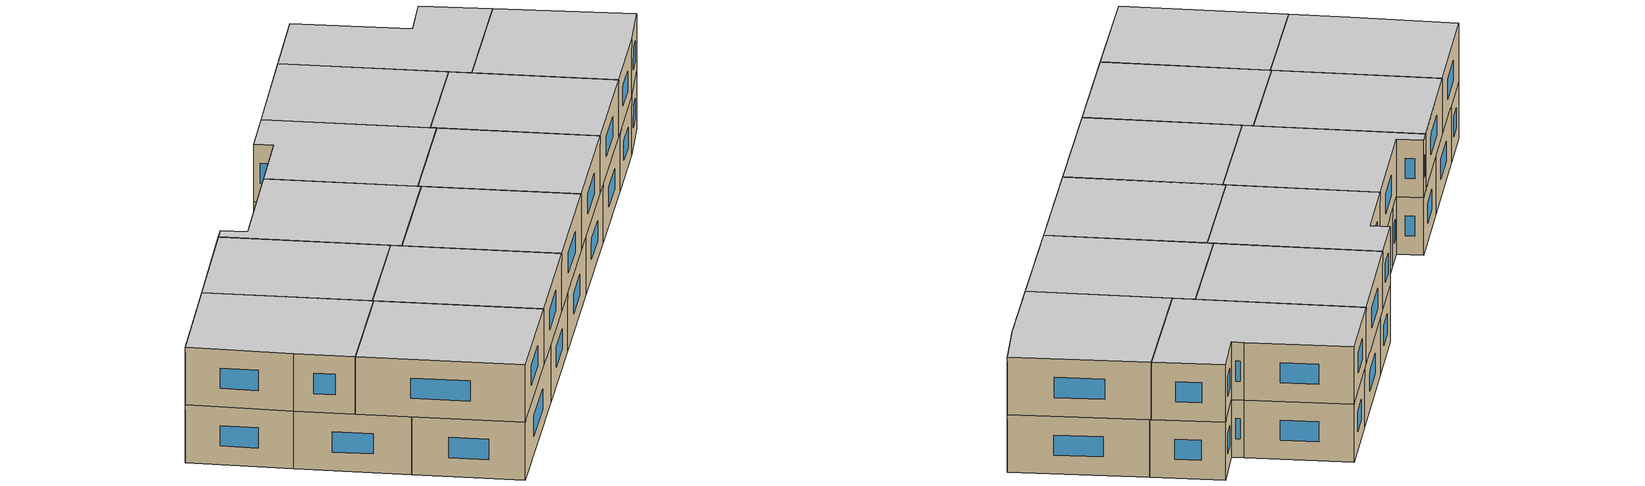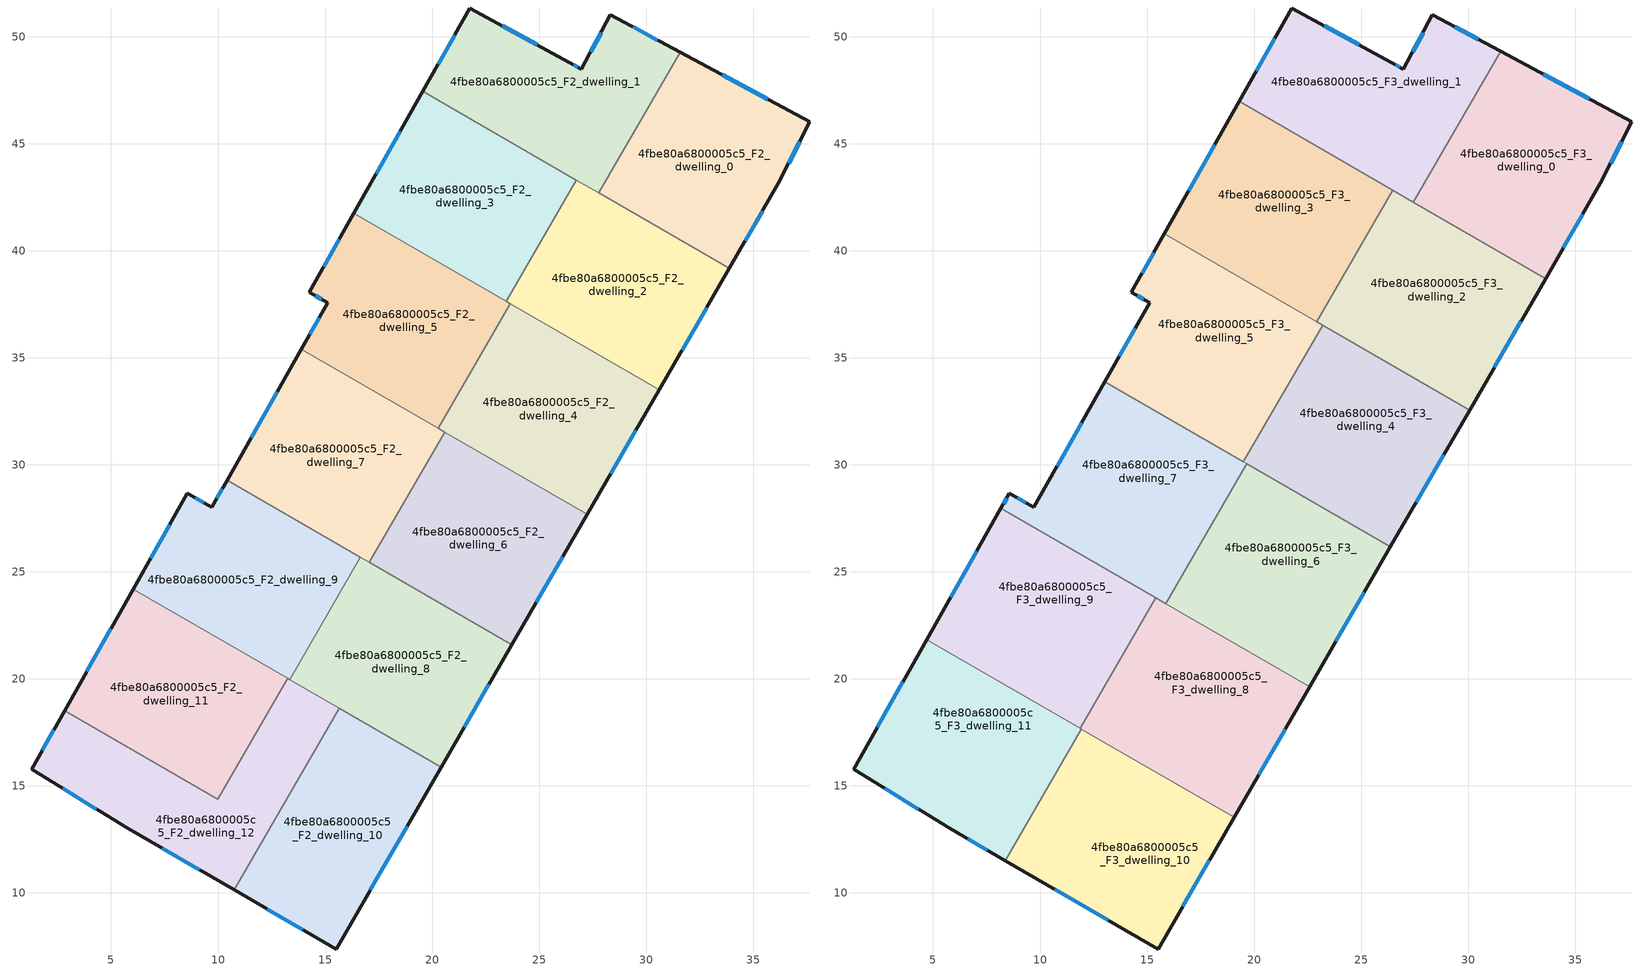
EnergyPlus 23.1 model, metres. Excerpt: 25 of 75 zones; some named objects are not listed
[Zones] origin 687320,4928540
4fbe80a6800005c5_F2_dwelling_0
 floor to 4fbe80a6800005c5_F1_dwelling_0 (EU_floor_Construction): 37.66,46.02 36.19,43.14 33.9,39.17 27.79,42.7 31.59,49.28 z6
 wall outside (EU_wall_Construction): 33.9,39.17 36.19,43.14 37.66,46.02 31.59,49.28 z6:9
 wall to 4fbe80a6800005c5_F2_dwelling_1 (EU_wall_Construction): 31.59,49.28 27.79,42.7 z6:9
 wall to 4fbe80a6800005c5_F2_dwelling_2 (EU_wall_Construction): 27.79,42.7 33.9,39.17 z6:9
 window (EU_Window_Construction): 35.68,47.08 33.56,48.22 / 36.67,44.08 37.18,45.09 / 34.64,40.46 35.44,41.85 z6.98:8.02
4fbe80a6800005c5_F2_dwelling_1
 floor to 4fbe80a6800005c5_F1_dwelling_1 (EU_floor_Construction): 31.59,49.28 27.79,42.7 19.57,47.45 21.77,51.34 26.44,48.78 26.98,48.47 28.34,51.02 z6
 wall outside (EU_wall_Construction): 31.59,49.28 28.34,51.02 26.98,48.47 26.44,48.78 21.77,51.34 19.57,47.45 z6:9
 wall to 4fbe80a6800005c5_F2_dwelling_3 (EU_wall_Construction): 19.57,47.45 26.75,43.3 z6:9
 wall to 4fbe80a6800005c5_F2_dwelling_2 (EU_wall_Construction): 26.75,43.3 27.79,42.7 z6:9
 window (EU_Window_Construction): 24.92,49.62 23.29,50.51 / 26.8,48.57 26.61,48.68 / 27.9,50.19 27.42,49.3 / 30.53,49.85 29.4,50.46 / 21.05,50.08 20.29,48.72 z6.98:8.02
4fbe80a6800005c5_F2_dwelling_10
 floor to 4fbe80a6800005c5_F1_dwelling_10 (EU_floor_Construction): 20.43,15.87 15.52,7.37 10.75,10.13 15.66,18.63 z6
 wall outside (EU_wall_Construction): 10.75,10.13 15.52,7.37 20.43,15.87 z6:9
 wall to 4fbe80a6800005c5_F2_dwelling_12 (EU_wall_Construction): 15.66,18.63 10.75,10.13 z6:9
 wall to 4fbe80a6800005c5_F2_dwelling_8 (EU_wall_Construction): 20.43,15.87 15.66,18.63 z6:9
 window (EU_Window_Construction): 12.3,9.24 13.97,8.27 / 17.12,10.14 18.83,13.11 z6.98:8.02
4fbe80a6800005c5_F2_dwelling_11
 floor to 4fbe80a6800005c5_F1_dwelling_11 (EU_floor_Construction): 13.25,20.02 9.99,14.38 2.83,18.51 6.04,24.19 z6
 wall outside (EU_wall_Construction): 6.04,24.19 2.83,18.51 z6:9
 wall to 4fbe80a6800005c5_F2_dwelling_12 (EU_wall_Construction): 2.83,18.51 9.99,14.38 13.25,20.02 z6:9
 wall to 4fbe80a6800005c5_F2_dwelling_9 (EU_wall_Construction): 13.25,20.02 6.04,24.19 z6:9
 window (EU_Window_Construction): 5,22.34 3.88,20.36 z6.98:8.02
4fbe80a6800005c5_F2_dwelling_12
 floor to 4fbe80a6800005c5_F1_dwelling_12 (EU_floor_Construction): 15.66,18.63 10.75,10.13 5.78,13 1.29,15.78 2.83,18.51 9.99,14.38 13.25,20.02 z6
 wall outside (EU_wall_Construction): 2.83,18.51 1.29,15.78 5.78,13 10.75,10.13 z6:9
 wall to 4fbe80a6800005c5_F2_dwelling_8 (EU_wall_Construction): 15.66,18.63 13.35,19.96 z6:9
 wall to 4fbe80a6800005c5_F2_dwelling_9 (EU_wall_Construction): 13.35,19.97 13.25,20.02 z6:9
 window (EU_Window_Construction): 7.39,12.07 9.13,11.07 / 2.75,14.87 4.32,13.91 / 2.33,17.62 1.79,16.66 z6.98:8.02
4fbe80a6800005c5_F2_dwelling_2
 floor to 4fbe80a6800005c5_F1_dwelling_2 (EU_floor_Construction): 33.9,39.17 30.62,33.5 23.47,37.63 26.75,43.3 z6
 wall outside (EU_wall_Construction): 30.62,33.5 33.9,39.17 z6:9
 wall to 4fbe80a6800005c5_F2_dwelling_3 (EU_wall_Construction): 26.75,43.3 23.47,37.63 z6:9
 wall to 4fbe80a6800005c5_F2_dwelling_4 (EU_wall_Construction): 23.66,37.52 30.62,33.5 z6:9
 wall to 4fbe80a6800005c5_F2_dwelling_5 (EU_wall_Construction): 23.47,37.63 23.66,37.52 z6:9
 window (EU_Window_Construction): 31.68,35.35 32.83,37.33 z6.98:8.02
4fbe80a6800005c5_F2_dwelling_3
 floor to 4fbe80a6800005c5_F1_dwelling_3 (EU_floor_Construction): 26.75,43.3 23.47,37.63 16.35,41.75 19.57,47.45 z6
 wall outside (EU_wall_Construction): 19.57,47.45 16.35,41.75 z6:9
 wall to 4fbe80a6800005c5_F2_dwelling_5 (EU_wall_Construction): 16.35,41.75 23.47,37.63 z6:9
 window (EU_Window_Construction): 18.52,45.6 17.4,43.6 z6.98:8.02
4fbe80a6800005c5_F2_dwelling_4
 floor to 4fbe80a6800005c5_F1_dwelling_4 (EU_floor_Construction): 30.62,33.5 27.25,27.68 20.29,31.7 23.66,37.53 z6
 wall outside (EU_wall_Construction): 27.25,27.68 30.62,33.5 z6:9
 wall to 4fbe80a6800005c5_F2_dwelling_5 (EU_wall_Construction): 23.66,37.53 20.29,31.7 z6:9
 wall to 4fbe80a6800005c5_F2_dwelling_6 (EU_wall_Construction): 20.59,31.53 27.25,27.68 z6:9
 wall to 4fbe80a6800005c5_F2_dwelling_7 (EU_wall_Construction): 20.29,31.7 20.59,31.53 z6:9
 window (EU_Window_Construction): 28.35,29.57 29.52,31.61 z6.98:8.02
4fbe80a6800005c5_F2_dwelling_5
 floor to 4fbe80a6800005c5_F1_dwelling_5 (EU_floor_Construction): 23.66,37.53 20.29,31.7 13.89,35.4 15.12,37.57 14.27,38.05 16.35,41.75 z6
 wall outside (EU_wall_Construction): 16.35,41.75 14.27,38.05 15.12,37.57 13.89,35.4 z6:9
 wall to 4fbe80a6800005c5_F2_dwelling_7 (EU_wall_Construction): 13.89,35.4 20.29,31.7 z6:9
 window (EU_Window_Construction): 14.72,36.87 14.29,36.11 / 14.55,37.9 14.84,37.73 / 15.67,40.54 14.95,39.25 z6.98:8.02
 ceiling adiabatic (EU_roof_Construction): 23.11,36.58 23.66,37.53 16.35,41.75 15.81,40.79 z9
4fbe80a6800005c5_F2_dwelling_6
 floor to 4fbe80a6800005c5_F1_dwelling_6 (EU_floor_Construction): 27.25,27.68 23.74,21.6 17.07,25.45 20.59,31.53 z6
 wall outside (EU_wall_Construction): 23.74,21.6 27.25,27.68 z6:9
 wall to 4fbe80a6800005c5_F2_dwelling_7 (EU_wall_Construction): 20.59,31.53 17.07,25.45 z6:9
 wall to 4fbe80a6800005c5_F2_dwelling_8 (EU_wall_Construction): 17.07,25.45 23.74,21.6 z6:9
 window (EU_Window_Construction): 24.88,23.57 26.11,25.7 z6.98:8.02
4fbe80a6800005c5_F2_dwelling_7
 floor to 4fbe80a6800005c5_F1_dwelling_7 (EU_floor_Construction): 20.59,31.53 17.07,25.45 10.44,29.28 13.89,35.4 z6
 wall outside (EU_wall_Construction): 13.89,35.4 10.44,29.28 z6:9
 wall to 4fbe80a6800005c5_F2_dwelling_9 (EU_wall_Construction): 10.44,29.28 16.66,25.69 z6:9
 wall to 4fbe80a6800005c5_F2_dwelling_8 (EU_wall_Construction): 16.66,25.69 17.07,25.45 z6:9
 window (EU_Window_Construction): 12.77,33.41 11.56,31.27 z6.98:8.02
 ceiling adiabatic (EU_roof_Construction): 19.71,30.01 20.59,31.53 13.89,35.4 13.03,33.87 z9
4fbe80a6800005c5_F2_dwelling_8
 floor to 4fbe80a6800005c5_F1_dwelling_8 (EU_floor_Construction): 23.74,21.6 20.43,15.87 13.35,19.96 16.66,25.69 z6
 wall outside (EU_wall_Construction): 20.43,15.87 23.74,21.6 z6:9
 wall to 4fbe80a6800005c5_F2_dwelling_9 (EU_wall_Construction): 16.66,25.69 13.35,19.96 z6:9
 window (EU_Window_Construction): 21.5,17.73 22.66,19.74 z6.98:8.02
4fbe80a6800005c5_F2_dwelling_9
 floor to 4fbe80a6800005c5_F1_dwelling_9 (EU_floor_Construction): 16.66,25.69 13.35,19.96 6.04,24.19 8.57,28.66 9.72,28.01 10.44,29.28 z6
 wall outside (EU_wall_Construction): 10.44,29.28 9.72,28.01 8.57,28.66 6.04,24.19 z6:9
 window (EU_Window_Construction): 7.75,27.21 6.86,25.64 / 9.35,28.23 8.94,28.45 / 10.2,28.87 9.95,28.43 z6.98:8.02
4fbe80a6800005c5_F3_dwelling_0
 floor to 4fbe80a6800005c5_F2_dwelling_0 (EU_floor_Construction): 37.66,46.02 36.19,43.14 33.89,39.17 27.79,42.7 31.59,49.28 z9
 floor to 4fbe80a6800005c5_F2_dwelling_1 (EU_floor_Construction): 31.59,49.28 27.79,42.7 27.72,42.74 31.52,49.32 z9
 floor to 4fbe80a6800005c5_F2_dwelling_2 (EU_floor_Construction): 33.89,39.17 33.62,38.7 27.45,42.27 27.72,42.74 z9
 wall outside (EU_wall_Construction): 33.62,38.7 36.19,43.14 37.66,46.02 31.52,49.32 z9:12
 wall to 4fbe80a6800005c5_F3_dwelling_1 (EU_wall_Construction): 31.52,49.32 27.45,42.27 z9:12
 wall to 4fbe80a6800005c5_F3_dwelling_2 (EU_wall_Construction): 27.45,42.27 33.62,38.7 z9:12
 window (EU_Window_Construction): 35.66,47.09 33.51,48.25 / 36.67,44.08 37.18,45.09 / 34.46,40.15 35.35,41.7 z9.98:11.02
 ceiling to 4fbe80a6800005c5_F4_dwelling_0 (EU_floor_Construction): 33.62,38.7 36.19,43.14 37.66,46.02 31.52,49.32 27.45,42.27 z12
4fbe80a6800005c5_F3_dwelling_1
 floor to 4fbe80a6800005c5_F2_dwelling_1 (EU_floor_Construction): 31.52,49.32 27.72,42.74 19.57,47.45 21.77,51.34 26.44,48.78 26.98,48.47 28.34,51.02 z9
 floor to 4fbe80a6800005c5_F2_dwelling_3 (EU_floor_Construction): 26.75,43.3 26.48,42.83 19.3,46.98 19.57,47.45 z9
 floor to 4fbe80a6800005c5_F2_dwelling_2 (EU_floor_Construction): 27.72,42.74 27.45,42.27 26.48,42.83 26.75,43.3 z9
 wall outside (EU_wall_Construction): 31.52,49.32 28.34,51.02 26.98,48.47 26.44,48.78 21.77,51.34 19.3,46.98 z9:12
 wall to 4fbe80a6800005c5_F3_dwelling_3 (EU_wall_Construction): 19.3,46.98 26.48,42.83 z9:12
 wall to 4fbe80a6800005c5_F3_dwelling_2 (EU_wall_Construction): 26.48,42.83 27.45,42.27 z9:12
 window (EU_Window_Construction): 24.92,49.62 23.29,50.51 / 26.8,48.57 26.61,48.68 / 27.9,50.19 27.42,49.3 / 30.48,49.87 29.37,50.47 / 20.97,49.92 20.11,48.4 z9.98:11.02
 ceiling to 4fbe80a6800005c5_F4_dwelling_1 (EU_floor_Construction): 27.45,42.27 31.52,49.32 28.34,51.02 26.98,48.47 26.44,48.78 21.77,51.34 19.3,46.98 z12
4fbe80a6800005c5_F3_dwelling_10
 floor to 4fbe80a6800005c5_F2_dwelling_10 (EU_floor_Construction): 19.07,13.52 15.52,7.37 10.75,10.13 14.3,16.28 z9
 floor to 4fbe80a6800005c5_F2_dwelling_12 (EU_floor_Construction): 14.3,16.28 10.75,10.13 8.38,11.5 11.93,17.65 z9
 wall outside (EU_wall_Construction): 8.38,11.5 15.52,7.37 19.07,13.52 z9:12
 wall to 4fbe80a6800005c5_F3_dwelling_11 (EU_wall_Construction): 11.93,17.65 8.38,11.5 z9:12
 wall to 4fbe80a6800005c5_F3_dwelling_8 (EU_wall_Construction): 19.07,13.52 11.93,17.65 z9:12
 window (EU_Window_Construction): 10.7,10.16 13.2,8.72 / 16.67,9.37 17.92,11.52 z9.98:11.02
 ceiling to 4fbe80a6800005c5_F4_dwelling_10 (EU_floor_Construction): 15.52,7.37 19.07,13.52 11.93,17.65 8.38,11.5 z12
4fbe80a6800005c5_F3_dwelling_11
 floor to 4fbe80a6800005c5_F2_dwelling_11 (EU_floor_Construction): 11.89,17.67 9.99,14.38 2.83,18.51 4.71,21.82 z9
 floor to 4fbe80a6800005c5_F2_dwelling_12 (EU_floor_Construction): 11.89,17.67 11.93,17.65 8.38,11.5 5.78,13 1.29,15.78 2.83,18.51 9.99,14.38 z9
 wall outside (EU_wall_Construction): 4.71,21.82 1.29,15.78 5.78,13 8.38,11.5 z9:12
 wall to 4fbe80a6800005c5_F3_dwelling_9 (EU_wall_Construction): 11.87,17.68 4.71,21.82 z9:12
 wall to 4fbe80a6800005c5_F3_dwelling_8 (EU_wall_Construction): 11.93,17.65 11.87,17.68 z9:12
 window (EU_Window_Construction): 6.62,12.52 7.53,11.99 / 2.75,14.87 4.32,13.91 / 3.59,19.86 2.4,17.74 z9.98:11.02
 ceiling to 4fbe80a6800005c5_F4_dwelling_11 (EU_floor_Construction): 8.38,11.5 11.93,17.65 4.71,21.82 1.29,15.78 5.78,13 z12
4fbe80a6800005c5_F3_dwelling_2
 floor to 4fbe80a6800005c5_F2_dwelling_2 (EU_floor_Construction): 33.62,38.7 30.62,33.5 23.47,37.63 26.48,42.83 z9
 floor to 4fbe80a6800005c5_F2_dwelling_4 (EU_floor_Construction): 30.62,33.5 30.07,32.55 23.11,36.58 23.66,37.52 z9
 floor adiabatic (EU_floor_Construction): 23.66,37.52 23.11,36.58 22.93,36.68 23.47,37.63 z9
 wall outside (EU_wall_Construction): 30.07,32.55 33.62,38.7 z9:12
 wall to 4fbe80a6800005c5_F3_dwelling_3 (EU_wall_Construction): 26.48,42.83 22.93,36.68 z9:12
 wall to 4fbe80a6800005c5_F3_dwelling_4 (EU_wall_Construction): 23.2,36.52 30.07,32.55 z9:12
 wall to 4fbe80a6800005c5_F3_dwelling_5 (EU_wall_Construction): 22.93,36.68 23.2,36.52 z9:12
 window (EU_Window_Construction): 31.22,34.55 32.47,36.7 z9.98:11.02
 ceiling to 4fbe80a6800005c5_F4_dwelling_2 (EU_floor_Construction): 30.07,32.55 33.62,38.7 26.48,42.83 22.93,36.68 z12
4fbe80a6800005c5_F3_dwelling_3
 floor to 4fbe80a6800005c5_F2_dwelling_3 (EU_floor_Construction): 26.48,42.83 23.47,37.63 16.35,41.75 19.3,46.98 z9
 floor adiabatic (EU_floor_Construction): 23.47,37.63 22.93,36.68 15.81,40.79 16.35,41.75 z9
 wall outside (EU_wall_Construction): 19.3,46.98 15.81,40.79 z9:12
 wall to 4fbe80a6800005c5_F3_dwelling_5 (EU_wall_Construction): 15.81,40.79 22.93,36.68 z9:12
 window (EU_Window_Construction): 18.17,44.96 16.95,42.8 z9.98:11.02
 ceiling to 4fbe80a6800005c5_F4_dwelling_3 (EU_floor_Construction): 22.93,36.68 26.48,42.83 19.3,46.98 15.81,40.79 z12
4fbe80a6800005c5_F3_dwelling_4
 floor to 4fbe80a6800005c5_F2_dwelling_4 (EU_floor_Construction): 30.07,32.55 27.25,27.68 20.38,31.65 23.2,36.52 z9
 floor to 4fbe80a6800005c5_F2_dwelling_6 (EU_floor_Construction): 27.25,27.68 26.37,26.16 19.71,30.01 20.59,31.53 z9
 floor adiabatic (EU_floor_Construction): 20.59,31.53 19.71,30.01 19.51,30.13 20.38,31.65 z9
 wall outside (EU_wall_Construction): 26.37,26.16 30.07,32.55 z9:12
 wall to 4fbe80a6800005c5_F3_dwelling_5 (EU_wall_Construction): 23.2,36.52 19.51,30.13 z9:12
 wall to 4fbe80a6800005c5_F3_dwelling_6 (EU_wall_Construction): 19.66,30.04 26.37,26.16 z9:12
 wall to 4fbe80a6800005c5_F3_dwelling_7 (EU_wall_Construction): 19.51,30.13 19.66,30.04 z9:12
 window (EU_Window_Construction): 27.58,28.24 28.87,30.47 z9.98:11.02
 ceiling to 4fbe80a6800005c5_F4_dwelling_4 (EU_floor_Construction): 26.37,26.16 30.07,32.55 23.2,36.52 19.51,30.13 z12
4fbe80a6800005c5_F3_dwelling_5
 floor to 4fbe80a6800005c5_F2_dwelling_5 (EU_floor_Construction): 23.11,36.58 20.29,31.7 13.89,35.4 15.12,37.57 14.27,38.05 15.81,40.79 z9
 floor to 4fbe80a6800005c5_F2_dwelling_4 (EU_floor_Construction): 23.2,36.52 20.38,31.65 20.29,31.7 23.11,36.58 z9
 floor adiabatic (EU_floor_Construction): 20.38,31.65 19.51,30.13 13.03,33.87 13.89,35.4 z9
 wall outside (EU_wall_Construction): 15.81,40.79 14.27,38.05 15.12,37.57 13.03,33.87 z9:12
 wall to 4fbe80a6800005c5_F3_dwelling_7 (EU_wall_Construction): 13.03,33.87 19.51,30.13 z9:12
 window (EU_Window_Construction): 14.44,36.37 13.71,35.08 / 14.55,37.9 14.84,37.73 / 15.31,39.9 14.77,38.94 z9.98:11.02
 ceiling to 4fbe80a6800005c5_F4_dwelling_5 (EU_floor_Construction): 19.51,30.13 23.2,36.52 15.81,40.79 14.27,38.05 15.12,37.57 13.03,33.87 z12
4fbe80a6800005c5_F3_dwelling_6
 floor to 4fbe80a6800005c5_F2_dwelling_6 (EU_floor_Construction): 26.37,26.16 23.74,21.6 17.07,25.45 19.71,30.01 z9
 floor to 4fbe80a6800005c5_F2_dwelling_8 (EU_floor_Construction): 23.74,21.6 22.6,19.62 15.88,23.51 17.02,25.48 z9
 floor to 4fbe80a6800005c5_F2_dwelling_7 (EU_floor_Construction): 19.71,30.01 17.07,25.45 17.02,25.48 19.66,30.04 z9
 wall outside (EU_wall_Construction): 22.6,19.62 26.37,26.16 z9:12
 wall to 4fbe80a6800005c5_F3_dwelling_7 (EU_wall_Construction): 19.66,30.04 15.88,23.51 z9:12
 wall to 4fbe80a6800005c5_F3_dwelling_8 (EU_wall_Construction): 15.88,23.51 22.6,19.62 z9:12
 window (EU_Window_Construction): 23.83,21.75 25.15,24.04 z9.98:11.02
 ceiling to 4fbe80a6800005c5_F4_dwelling_6 (EU_floor_Construction): 22.6,19.62 26.37,26.16 19.66,30.04 15.88,23.51 z12
4fbe80a6800005c5_F3_dwelling_7
 floor to 4fbe80a6800005c5_F2_dwelling_7 (EU_floor_Construction): 19.66,30.04 17.02,25.48 10.44,29.28 13.03,33.87 z9
 floor to 4fbe80a6800005c5_F2_dwelling_9 (EU_floor_Construction): 16.66,25.69 15.52,23.72 8.17,27.96 8.57,28.66 9.72,28.01 10.44,29.28 z9
 floor to 4fbe80a6800005c5_F2_dwelling_8 (EU_floor_Construction): 17.02,25.48 15.88,23.51 15.52,23.72 16.66,25.69 z9
 wall outside (EU_wall_Construction): 13.03,33.87 9.72,28.01 8.57,28.66 8.17,27.96 z9:12
 wall to 4fbe80a6800005c5_F3_dwelling_9 (EU_wall_Construction): 8.17,27.96 15.4,23.78 z9:12
 wall to 4fbe80a6800005c5_F3_dwelling_8 (EU_wall_Construction): 15.4,23.78 15.88,23.51 z9:12
 window (EU_Window_Construction): 8.44,28.44 8.3,28.19 / 9.35,28.23 8.94,28.45 / 11.95,31.97 10.8,29.92 z9.98:11.02
 ceiling to 4fbe80a6800005c5_F4_dwelling_7 (EU_floor_Construction): 15.88,23.51 19.66,30.04 13.03,33.87 9.72,28.01 8.57,28.66 8.17,27.96 z12
4fbe80a6800005c5_F3_dwelling_8
 floor to 4fbe80a6800005c5_F2_dwelling_12 (EU_floor_Construction): 15.66,18.63 14.3,16.28 11.89,17.67 13.25,20.02 z9
 floor to 4fbe80a6800005c5_F2_dwelling_8 (EU_floor_Construction): 22.6,19.62 20.43,15.87 13.35,19.96 15.52,23.72 z9
 floor to 4fbe80a6800005c5_F2_dwelling_10 (EU_floor_Construction): 20.43,15.87 19.07,13.52 14.3,16.28 15.66,18.63 z9
 floor to 4fbe80a6800005c5_F2_dwelling_9 (EU_floor_Construction): 15.52,23.72 13.35,19.96 13.23,20.03 15.4,23.78 z9
 floor to 4fbe80a6800005c5_F2_dwelling_11 (EU_floor_Construction): 13.25,20.02 11.89,17.67 11.87,17.68 13.23,20.03 z9
 wall outside (EU_wall_Construction): 19.07,13.52 22.6,19.62 z9:12
 wall to 4fbe80a6800005c5_F3_dwelling_9 (EU_wall_Construction): 15.4,23.78 11.87,17.68 z9:12
 window (EU_Window_Construction): 20.22,15.51 21.45,17.64 z9.98:11.02
 ceiling to 4fbe80a6800005c5_F4_dwelling_8 (EU_floor_Construction): 19.07,13.52 22.6,19.62 15.4,23.78 11.87,17.68 z12
4fbe80a6800005c5_F3_dwelling_9
 floor to 4fbe80a6800005c5_F2_dwelling_9 (EU_floor_Construction): 15.4,23.78 13.23,20.03 6.04,24.19 8.17,27.96 z9
 floor to 4fbe80a6800005c5_F2_dwelling_11 (EU_floor_Construction): 13.23,20.03 11.87,17.68 4.71,21.82 6.04,24.19 z9
 wall outside (EU_wall_Construction): 8.17,27.96 4.71,21.82 z9:12
 window (EU_Window_Construction): 7.04,25.96 5.83,23.82 z9.98:11.02
 ceiling to 4fbe80a6800005c5_F4_dwelling_9 (EU_floor_Construction): 11.87,17.68 15.4,23.78 8.17,27.96 4.71,21.82 z12
[Building]
EU S2 Campaign: North Axis=0; Terrain=City; Solar Distribution=FullExterior
[Site:Location]
Bologna: Latitude=44.5; Longitude=11.25; Time Zone=1; Elevation=37
[SizingPeriod:WeatherFileDays]
AnnualSizingPeriod: Begin Month=1; Begin Day of Month=1; End Month=12; End Day of Month=31; Day of Week for Start Day=Monday; Use Weather File Daylight Saving Period=No; Use Weather File Rain and Snow Indicators=No
[MATERIAL]
EU_InternalMass_Material: Roughness=MediumRough; Thickness=0.1; Conductivity=1; Density=1800; Specific Heat=900; Thermal Absorptance=0.9; Solar Absorptance=0.7; Visible Absorptance=0.7
[MATERIAL:NOMASS] Roughness=MediumRough; Thermal Absorptance=0.9; Solar Absorptance=0.7; Visible Absorptance=0.7
Name | Thermal Resistance
EU_wall_NoMass | 0.905828
EU_roof_NoMass | 0.37593
EU_floor_NoMass | 0.67114
[WINDOWMATERIAL:SIMPLEGLAZINGSYSTEM]
EU_Window_SimpleGlazing: UFactor=4.52486; Solar Heat Gain Coefficient=0.85; Visible Transmittance=0.85
[CONSTRUCTION]
EU_wall_Construction: EU_wall_NoMass
EU_roof_Construction: EU_roof_NoMass
EU_floor_Construction: EU_floor_NoMass
EU_Window_Construction: EU_Window_SimpleGlazing
EU_InternalMass_Construction: EU_InternalMass_Material
[ZONE] Type=1; Multiplier=1; Ceiling Height=autocalculate; Floor Area=autocalculate; Part of Total Floor Area=Yes
Name | Volume
4fbe80a6800005c5_F2_dwelling_0 | 162.211
4fbe80a6800005c5_F3_dwelling_0 | 175.734
4fbe80a6800005c5_F2_dwelling_1; 4fbe80a6800005c5_F2_dwelling_5 | 162.223
4fbe80a6800005c5_F3_dwelling_1; 4fbe80a6800005c5_F3_dwelling_6 | 175.745
4fbe80a6800005c5_F2_dwelling_10 | 162.225
4fbe80a6800005c5_F3_dwelling_10; 4fbe80a6800005c5_F3_dwelling_7 | 175.743
4fbe80a6800005c5_F2_dwelling_11 | 162.221
4fbe80a6800005c5_F3_dwelling_11 | 175.726
4fbe80a6800005c5_F2_dwelling_12 | 162.202
4fbe80a6800005c5_F2_dwelling_2 | 162.228
4fbe80a6800005c5_F3_dwelling_2 | 175.746
4fbe80a6800005c5_F2_dwelling_3 | 162.232
4fbe80a6800005c5_F3_dwelling_3 | 175.75
4fbe80a6800005c5_F2_dwelling_4 | 162.246
4fbe80a6800005c5_F3_dwelling_4 | 175.718
4fbe80a6800005c5_F3_dwelling_5 | 175.742
4fbe80a6800005c5_F2_dwelling_6 | 162.196
4fbe80a6800005c5_F2_dwelling_7 | 162.206
4fbe80a6800005c5_F2_dwelling_8 | 162.219
4fbe80a6800005c5_F3_dwelling_8 | 175.724
4fbe80a6800005c5_F2_dwelling_9 | 162.237
4fbe80a6800005c5_F3_dwelling_9 | 175.733
[INTERNALMASS] Construction=EU_InternalMass_Construction
Name | Zone or ZoneList | Surface Area
4fbe80a6800005c5_F2_dwelling_0_EU_InternalMass | 4fbe80a6800005c5_F2_dwelling_0 | 54.0698
4fbe80a6800005c5_F2_dwelling_1_EU_InternalMass | 4fbe80a6800005c5_F2_dwelling_1 | 54.0738
4fbe80a6800005c5_F2_dwelling_2_EU_InternalMass | 4fbe80a6800005c5_F2_dwelling_2 | 54.0738
4fbe80a6800005c5_F2_dwelling_3_EU_InternalMass | 4fbe80a6800005c5_F2_dwelling_3 | 54.0768
4fbe80a6800005c5_F2_dwelling_4_EU_InternalMass | 4fbe80a6800005c5_F2_dwelling_4 | 54.0831
4fbe80a6800005c5_F2_dwelling_5_EU_InternalMass | 4fbe80a6800005c5_F2_dwelling_5 | 54.0741
4fbe80a6800005c5_F2_dwelling_6_EU_InternalMass | 4fbe80a6800005c5_F2_dwelling_6 | 54.0657
4fbe80a6800005c5_F2_dwelling_7_EU_InternalMass | 4fbe80a6800005c5_F2_dwelling_7 | 54.07
4fbe80a6800005c5_F2_dwelling_8_EU_InternalMass | 4fbe80a6800005c5_F2_dwelling_8 | 54.0753
4fbe80a6800005c5_F2_dwelling_9_EU_InternalMass | 4fbe80a6800005c5_F2_dwelling_9 | 54.0797
4fbe80a6800005c5_F2_dwelling_10_EU_InternalMass | 4fbe80a6800005c5_F2_dwelling_10 | 54.0761
4fbe80a6800005c5_F2_dwelling_11_EU_InternalMass | 4fbe80a6800005c5_F2_dwelling_11 | 54.0745
4fbe80a6800005c5_F2_dwelling_12_EU_InternalMass | 4fbe80a6800005c5_F2_dwelling_12 | 54.0671
4fbe80a6800005c5_F3_dwelling_0_EU_InternalMass | 4fbe80a6800005c5_F3_dwelling_0 | 58.5774
4fbe80a6800005c5_F3_dwelling_1_EU_InternalMass | 4fbe80a6800005c5_F3_dwelling_1 | 58.5808
4fbe80a6800005c5_F3_dwelling_2_EU_InternalMass | 4fbe80a6800005c5_F3_dwelling_2 | 58.5795
4fbe80a6800005c5_F3_dwelling_3_EU_InternalMass | 4fbe80a6800005c5_F3_dwelling_3 | 58.5826
4fbe80a6800005c5_F3_dwelling_4_EU_InternalMass | 4fbe80a6800005c5_F3_dwelling_4 | 58.575
4fbe80a6800005c5_F3_dwelling_5_EU_InternalMass | 4fbe80a6800005c5_F3_dwelling_5 | 58.5808
4fbe80a6800005c5_F3_dwelling_6_EU_InternalMass | 4fbe80a6800005c5_F3_dwelling_6 | 58.581
4fbe80a6800005c5_F3_dwelling_7_EU_InternalMass | 4fbe80a6800005c5_F3_dwelling_7 | 58.5822
4fbe80a6800005c5_F3_dwelling_8_EU_InternalMass | 4fbe80a6800005c5_F3_dwelling_8 | 58.5744
4fbe80a6800005c5_F3_dwelling_9_EU_InternalMass | 4fbe80a6800005c5_F3_dwelling_9 | 58.5782
4fbe80a6800005c5_F3_dwelling_10_EU_InternalMass | 4fbe80a6800005c5_F3_dwelling_10 | 58.5815
4fbe80a6800005c5_F3_dwelling_11_EU_InternalMass | 4fbe80a6800005c5_F3_dwelling_11 | 58.5746
[OTHEREQUIPMENT] Fuel Type=Electricity; Design Level Calculation Method=Watts/Area; Power per Zone Floor Area=1; Fraction Latent=0; Fraction Radiant=0; Fraction Lost=0; Carbon Dioxide Generation Rate=0; EndUse Subcategory=EU_Step8_InternalGains
Name | Zone or ZoneList or Space or SpaceList | Schedule
EU_Step8_InternalGain_4fbe80a6800005c5_F2_dwelling_0_f000 | 4fbe80a6800005c5_F2_dwelling_0 | EU_Step8_GainSchedule_4fbe80a6800005c5_F2_dwelling_0_f000
EU_Step8_InternalGain_4fbe80a6800005c5_F2_dwelling_1_f000 | 4fbe80a6800005c5_F2_dwelling_1 | EU_Step8_GainSchedule_4fbe80a6800005c5_F2_dwelling_1_f000
EU_Step8_InternalGain_4fbe80a6800005c5_F2_dwelling_2_f000 | 4fbe80a6800005c5_F2_dwelling_2 | EU_Step8_GainSchedule_4fbe80a6800005c5_F2_dwelling_2_f000
EU_Step8_InternalGain_4fbe80a6800005c5_F2_dwelling_3_f000 | 4fbe80a6800005c5_F2_dwelling_3 | EU_Step8_GainSchedule_4fbe80a6800005c5_F2_dwelling_3_f000
EU_Step8_InternalGain_4fbe80a6800005c5_F2_dwelling_4_f000 | 4fbe80a6800005c5_F2_dwelling_4 | EU_Step8_GainSchedule_4fbe80a6800005c5_F2_dwelling_4_f000
EU_Step8_InternalGain_4fbe80a6800005c5_F2_dwelling_5_f000 | 4fbe80a6800005c5_F2_dwelling_5 | EU_Step8_GainSchedule_4fbe80a6800005c5_F2_dwelling_5_f000
EU_Step8_InternalGain_4fbe80a6800005c5_F2_dwelling_6_f000 | 4fbe80a6800005c5_F2_dwelling_6 | EU_Step8_GainSchedule_4fbe80a6800005c5_F2_dwelling_6_f000
EU_Step8_InternalGain_4fbe80a6800005c5_F2_dwelling_7_f000 | 4fbe80a6800005c5_F2_dwelling_7 | EU_Step8_GainSchedule_4fbe80a6800005c5_F2_dwelling_7_f000
EU_Step8_InternalGain_4fbe80a6800005c5_F2_dwelling_8_f000 | 4fbe80a6800005c5_F2_dwelling_8 | EU_Step8_GainSchedule_4fbe80a6800005c5_F2_dwelling_8_f000
EU_Step8_InternalGain_4fbe80a6800005c5_F2_dwelling_9_f000 | 4fbe80a6800005c5_F2_dwelling_9 | EU_Step8_GainSchedule_4fbe80a6800005c5_F2_dwelling_9_f000
EU_Step8_InternalGain_4fbe80a6800005c5_F2_dwelling_10_f000 | 4fbe80a6800005c5_F2_dwelling_10 | EU_Step8_GainSchedule_4fbe80a6800005c5_F2_dwelling_10_f000
EU_Step8_InternalGain_4fbe80a6800005c5_F2_dwelling_11_f000 | 4fbe80a6800005c5_F2_dwelling_11 | EU_Step8_GainSchedule_4fbe80a6800005c5_F2_dwelling_11_f000
EU_Step8_InternalGain_4fbe80a6800005c5_F2_dwelling_12_f000 | 4fbe80a6800005c5_F2_dwelling_12 | EU_Step8_GainSchedule_4fbe80a6800005c5_F2_dwelling_12_f000
EU_Step8_InternalGain_4fbe80a6800005c5_F3_dwelling_0_f000 | 4fbe80a6800005c5_F3_dwelling_0 | EU_Step8_GainSchedule_4fbe80a6800005c5_F3_dwelling_0_f000
EU_Step8_InternalGain_4fbe80a6800005c5_F3_dwelling_1_f000 | 4fbe80a6800005c5_F3_dwelling_1 | EU_Step8_GainSchedule_4fbe80a6800005c5_F3_dwelling_1_f000
EU_Step8_InternalGain_4fbe80a6800005c5_F3_dwelling_2_f000 | 4fbe80a6800005c5_F3_dwelling_2 | EU_Step8_GainSchedule_4fbe80a6800005c5_F3_dwelling_2_f000
EU_Step8_InternalGain_4fbe80a6800005c5_F3_dwelling_3_f000 | 4fbe80a6800005c5_F3_dwelling_3 | EU_Step8_GainSchedule_4fbe80a6800005c5_F3_dwelling_3_f000
EU_Step8_InternalGain_4fbe80a6800005c5_F3_dwelling_4_f000 | 4fbe80a6800005c5_F3_dwelling_4 | EU_Step8_GainSchedule_4fbe80a6800005c5_F3_dwelling_4_f000
EU_Step8_InternalGain_4fbe80a6800005c5_F3_dwelling_5_f000 | 4fbe80a6800005c5_F3_dwelling_5 | EU_Step8_GainSchedule_4fbe80a6800005c5_F3_dwelling_5_f000
EU_Step8_InternalGain_4fbe80a6800005c5_F3_dwelling_6_f000 | 4fbe80a6800005c5_F3_dwelling_6 | EU_Step8_GainSchedule_4fbe80a6800005c5_F3_dwelling_6_f000
EU_Step8_InternalGain_4fbe80a6800005c5_F3_dwelling_7_f000 | 4fbe80a6800005c5_F3_dwelling_7 | EU_Step8_GainSchedule_4fbe80a6800005c5_F3_dwelling_7_f000
EU_Step8_InternalGain_4fbe80a6800005c5_F3_dwelling_8_f000 | 4fbe80a6800005c5_F3_dwelling_8 | EU_Step8_GainSchedule_4fbe80a6800005c5_F3_dwelling_8_f000
EU_Step8_InternalGain_4fbe80a6800005c5_F3_dwelling_9_f000 | 4fbe80a6800005c5_F3_dwelling_9 | EU_Step8_GainSchedule_4fbe80a6800005c5_F3_dwelling_9_f000
EU_Step8_InternalGain_4fbe80a6800005c5_F3_dwelling_10_f000 | 4fbe80a6800005c5_F3_dwelling_10 | EU_Step8_GainSchedule_4fbe80a6800005c5_F3_dwelling_10_f000
EU_Step8_InternalGain_4fbe80a6800005c5_F3_dwelling_11_f000 | 4fbe80a6800005c5_F3_dwelling_11 | EU_Step8_GainSchedule_4fbe80a6800005c5_F3_dwelling_11_f000
[ZONEVENTILATION:DESIGNFLOWRATE] Schedule=EU_AlwaysOn; Design Flow Rate Calculation Method=AirChanges/Hour; Air Changes per Hour=0.73129; Ventilation Type=Natural; Fan Pressure Rise=0; Fan Total Efficiency=1; Constant Term Coefficient=1; Temperature Term Coefficient=0; Velocity Term Coefficient=0; Velocity Squared Term Coefficient=0; Minimum Indoor Temperature=-100; Maximum Indoor Temperature=100; Delta Temperature=-100; Minimum Outdoor Temperature=-100; Maximum Outdoor Temperature=100; Maximum Wind Speed=40
Name | Zone or ZoneList or Space or SpaceList
EU_ConstantAir_4fbe80a6800005c5_F2_dwelling_0 | 4fbe80a6800005c5_F2_dwelling_0
EU_ConstantAir_4fbe80a6800005c5_F2_dwelling_1 | 4fbe80a6800005c5_F2_dwelling_1
EU_ConstantAir_4fbe80a6800005c5_F2_dwelling_2 | 4fbe80a6800005c5_F2_dwelling_2
EU_ConstantAir_4fbe80a6800005c5_F2_dwelling_3 | 4fbe80a6800005c5_F2_dwelling_3
EU_ConstantAir_4fbe80a6800005c5_F2_dwelling_4 | 4fbe80a6800005c5_F2_dwelling_4
EU_ConstantAir_4fbe80a6800005c5_F2_dwelling_5 | 4fbe80a6800005c5_F2_dwelling_5
EU_ConstantAir_4fbe80a6800005c5_F2_dwelling_6 | 4fbe80a6800005c5_F2_dwelling_6
EU_ConstantAir_4fbe80a6800005c5_F2_dwelling_7 | 4fbe80a6800005c5_F2_dwelling_7
EU_ConstantAir_4fbe80a6800005c5_F2_dwelling_8 | 4fbe80a6800005c5_F2_dwelling_8
EU_ConstantAir_4fbe80a6800005c5_F2_dwelling_9 | 4fbe80a6800005c5_F2_dwelling_9
EU_ConstantAir_4fbe80a6800005c5_F2_dwelling_10 | 4fbe80a6800005c5_F2_dwelling_10
EU_ConstantAir_4fbe80a6800005c5_F2_dwelling_11 | 4fbe80a6800005c5_F2_dwelling_11
EU_ConstantAir_4fbe80a6800005c5_F2_dwelling_12 | 4fbe80a6800005c5_F2_dwelling_12
EU_ConstantAir_4fbe80a6800005c5_F3_dwelling_0 | 4fbe80a6800005c5_F3_dwelling_0
EU_ConstantAir_4fbe80a6800005c5_F3_dwelling_1 | 4fbe80a6800005c5_F3_dwelling_1
EU_ConstantAir_4fbe80a6800005c5_F3_dwelling_2 | 4fbe80a6800005c5_F3_dwelling_2
EU_ConstantAir_4fbe80a6800005c5_F3_dwelling_3 | 4fbe80a6800005c5_F3_dwelling_3
EU_ConstantAir_4fbe80a6800005c5_F3_dwelling_4 | 4fbe80a6800005c5_F3_dwelling_4
EU_ConstantAir_4fbe80a6800005c5_F3_dwelling_5 | 4fbe80a6800005c5_F3_dwelling_5
EU_ConstantAir_4fbe80a6800005c5_F3_dwelling_6 | 4fbe80a6800005c5_F3_dwelling_6
EU_ConstantAir_4fbe80a6800005c5_F3_dwelling_7 | 4fbe80a6800005c5_F3_dwelling_7
EU_ConstantAir_4fbe80a6800005c5_F3_dwelling_8 | 4fbe80a6800005c5_F3_dwelling_8
EU_ConstantAir_4fbe80a6800005c5_F3_dwelling_9 | 4fbe80a6800005c5_F3_dwelling_9
EU_ConstantAir_4fbe80a6800005c5_F3_dwelling_10 | 4fbe80a6800005c5_F3_dwelling_10
EU_ConstantAir_4fbe80a6800005c5_F3_dwelling_11 | 4fbe80a6800005c5_F3_dwelling_11
[HVACTEMPLATE:ZONE:IDEALLOADSAIRSYSTEM] System Availability Schedule=EU_AlwaysOn; Maximum Heating Supply Air Temperature=50; Minimum Cooling Supply Air Temperature=13; Maximum Heating Supply Air Humidity Ratio=0.0156; Minimum Cooling Supply Air Humidity Ratio=0.0077; Heating Limit=NoLimit; Cooling Limit=NoLimit; Heating Availability Schedule=EU_AlwaysOn; Cooling Availability Schedule=EU_CoolingOff; Dehumidification Control Type=ConstantSensibleHeatRatio; Cooling Sensible Heat Ratio=0.7; Dehumidification Setpoint=60; Humidification Control Type=None; Humidification Setpoint=30; Outdoor Air Method=None; Outdoor Air Flow Rate per Person=0.00944; Outdoor Air Flow Rate per Zone Floor Area=0; Outdoor Air Flow Rate per Zone=0; Demand Controlled Ventilation Type=None; Outdoor Air Economizer Type=NoEconomizer; Heat Recovery Type=None; Sensible Heat Recovery Effectiveness=0.7; Latent Heat Recovery Effectiveness=0.65
Name | Template Thermostat
4fbe80a6800005c5_F2_dwelling_0 | EU_HeatOnly_4fbe80a6800005c5_F2_dwelling_0
4fbe80a6800005c5_F2_dwelling_1 | EU_HeatOnly_4fbe80a6800005c5_F2_dwelling_1
4fbe80a6800005c5_F2_dwelling_2 | EU_HeatOnly_4fbe80a6800005c5_F2_dwelling_2
4fbe80a6800005c5_F2_dwelling_3 | EU_HeatOnly_4fbe80a6800005c5_F2_dwelling_3
4fbe80a6800005c5_F2_dwelling_4 | EU_HeatOnly_4fbe80a6800005c5_F2_dwelling_4
4fbe80a6800005c5_F2_dwelling_5 | EU_HeatOnly_4fbe80a6800005c5_F2_dwelling_5
4fbe80a6800005c5_F2_dwelling_6 | EU_HeatOnly_4fbe80a6800005c5_F2_dwelling_6
4fbe80a6800005c5_F2_dwelling_7 | EU_HeatOnly_4fbe80a6800005c5_F2_dwelling_7
4fbe80a6800005c5_F2_dwelling_8 | EU_HeatOnly_4fbe80a6800005c5_F2_dwelling_8
4fbe80a6800005c5_F2_dwelling_9 | EU_HeatOnly_4fbe80a6800005c5_F2_dwelling_9
4fbe80a6800005c5_F2_dwelling_10 | EU_HeatOnly_4fbe80a6800005c5_F2_dwelling_10
4fbe80a6800005c5_F2_dwelling_11 | EU_HeatOnly_4fbe80a6800005c5_F2_dwelling_11
4fbe80a6800005c5_F2_dwelling_12 | EU_HeatOnly_4fbe80a6800005c5_F2_dwelling_12
4fbe80a6800005c5_F3_dwelling_0 | EU_HeatOnly_4fbe80a6800005c5_F3_dwelling_0
4fbe80a6800005c5_F3_dwelling_1 | EU_HeatOnly_4fbe80a6800005c5_F3_dwelling_1
4fbe80a6800005c5_F3_dwelling_2 | EU_HeatOnly_4fbe80a6800005c5_F3_dwelling_2
4fbe80a6800005c5_F3_dwelling_3 | EU_HeatOnly_4fbe80a6800005c5_F3_dwelling_3
4fbe80a6800005c5_F3_dwelling_4 | EU_HeatOnly_4fbe80a6800005c5_F3_dwelling_4
4fbe80a6800005c5_F3_dwelling_5 | EU_HeatOnly_4fbe80a6800005c5_F3_dwelling_5
4fbe80a6800005c5_F3_dwelling_6 | EU_HeatOnly_4fbe80a6800005c5_F3_dwelling_6
4fbe80a6800005c5_F3_dwelling_7 | EU_HeatOnly_4fbe80a6800005c5_F3_dwelling_7
4fbe80a6800005c5_F3_dwelling_8 | EU_HeatOnly_4fbe80a6800005c5_F3_dwelling_8
4fbe80a6800005c5_F3_dwelling_9 | EU_HeatOnly_4fbe80a6800005c5_F3_dwelling_9
4fbe80a6800005c5_F3_dwelling_10 | EU_HeatOnly_4fbe80a6800005c5_F3_dwelling_10
4fbe80a6800005c5_F3_dwelling_11 | EU_HeatOnly_4fbe80a6800005c5_F3_dwelling_11
[SIZING:ZONE] Zone Cooling Design Supply Air Temperature Input Method=SupplyAirTemperature; Zone Cooling Design Supply Air Temperature=13; Zone Heating Design Supply Air Temperature Input Method=SupplyAirTemperature; Zone Heating Design Supply Air Temperature=50; Zone Cooling Design Supply Air Humidity Ratio=0.008; Zone Heating Design Supply Air Humidity Ratio=0.008; Cooling Design Air Flow Method=DesignDay; Cooling Design Air Flow Rate=0; Cooling Minimum Air Flow per Zone Floor Area=0.000762; Cooling Minimum Air Flow=0; Cooling Minimum Air Flow Fraction=0.2; Heating Design Air Flow Method=DesignDay; Heating Design Air Flow Rate=0; Heating Maximum Air Flow per Zone Floor Area=0.002032; Heating Maximum Air Flow=0.141576; Heating Maximum Air Flow Fraction=0.3; Account for Dedicated Outdoor Air System=No; Dedicated Outdoor Air System Control Strategy=NeutralSupplyAir; Dedicated Outdoor Air Low Setpoint Temperature for Design=autosize; Dedicated Outdoor Air High Setpoint Temperature for Design=autosize; Zone Load Sizing Method=Sensible Load Only No Latent Load; Zone Latent Cooling Design Supply Air Humidity Ratio Input Method=HumidityRatioDifference; Zone Cooling Design Supply Air Humidity Ratio Difference=0.005; Zone Latent Heating Design Supply Air Humidity Ratio Input Method=HumidityRatioDifference; Zone Humidification Design Supply Air Humidity Ratio Difference=0.005
4fbe80a6800005c5_F2_dwelling_0; 4fbe80a6800005c5_F2_dwelling_1; 4fbe80a6800005c5_F2_dwelling_2; 4fbe80a6800005c5_F2_dwelling_3; 4fbe80a6800005c5_F2_dwelling_4; 4fbe80a6800005c5_F2_dwelling_5; 4fbe80a6800005c5_F2_dwelling_6; 4fbe80a6800005c5_F2_dwelling_7; 4fbe80a6800005c5_F2_dwelling_8; 4fbe80a6800005c5_F2_dwelling_9; 4fbe80a6800005c5_F2_dwelling_10; 4fbe80a6800005c5_F2_dwelling_11; 4fbe80a6800005c5_F2_dwelling_12; 4fbe80a6800005c5_F3_dwelling_0; 4fbe80a6800005c5_F3_dwelling_1; 4fbe80a6800005c5_F3_dwelling_2; 4fbe80a6800005c5_F3_dwelling_3; 4fbe80a6800005c5_F3_dwelling_4; 4fbe80a6800005c5_F3_dwelling_5; 4fbe80a6800005c5_F3_dwelling_6; 4fbe80a6800005c5_F3_dwelling_7; 4fbe80a6800005c5_F3_dwelling_8; 4fbe80a6800005c5_F3_dwelling_9; 4fbe80a6800005c5_F3_dwelling_10; 4fbe80a6800005c5_F3_dwelling_11
[SCHEDULE:CONSTANT]
Name | Hourly Value
EU_AlwaysOn | 1
EU_CoolingOff | 0
[SCHEDULE:FILE] Column Number=1; Rows to Skip at Top=0; Number of Hours of Data=8760; Column Separator=Comma; Interpolate to Timestep=No; Minutes per Item=60; Adjust Schedule for Daylight Savings=Yes
Name | File
EU_Step8_GainSchedule_4fbe80a6800005c5_F2_dwelling_0_f000 | ../../schedules/4fbe80a6800005c5/4fbe80a6800005c5_F2_dwelling_0_f000_gain.csv
EU_Step8_GainSchedule_4fbe80a6800005c5_F2_dwelling_1_f000 | ../../schedules/4fbe80a6800005c5/4fbe80a6800005c5_F2_dwelling_1_f000_gain.csv
EU_Step8_GainSchedule_4fbe80a6800005c5_F2_dwelling_2_f000 | ../../schedules/4fbe80a6800005c5/4fbe80a6800005c5_F2_dwelling_2_f000_gain.csv
EU_Step8_GainSchedule_4fbe80a6800005c5_F2_dwelling_3_f000 | ../../schedules/4fbe80a6800005c5/4fbe80a6800005c5_F2_dwelling_3_f000_gain.csv
EU_Step8_GainSchedule_4fbe80a6800005c5_F2_dwelling_4_f000 | ../../schedules/4fbe80a6800005c5/4fbe80a6800005c5_F2_dwelling_4_f000_gain.csv
EU_Step8_GainSchedule_4fbe80a6800005c5_F2_dwelling_5_f000 | ../../schedules/4fbe80a6800005c5/4fbe80a6800005c5_F2_dwelling_5_f000_gain.csv
EU_Step8_GainSchedule_4fbe80a6800005c5_F2_dwelling_6_f000 | ../../schedules/4fbe80a6800005c5/4fbe80a6800005c5_F2_dwelling_6_f000_gain.csv
EU_Step8_GainSchedule_4fbe80a6800005c5_F2_dwelling_7_f000 | ../../schedules/4fbe80a6800005c5/4fbe80a6800005c5_F2_dwelling_7_f000_gain.csv
EU_Step8_GainSchedule_4fbe80a6800005c5_F2_dwelling_8_f000 | ../../schedules/4fbe80a6800005c5/4fbe80a6800005c5_F2_dwelling_8_f000_gain.csv
EU_Step8_GainSchedule_4fbe80a6800005c5_F2_dwelling_9_f000 | ../../schedules/4fbe80a6800005c5/4fbe80a6800005c5_F2_dwelling_9_f000_gain.csv
EU_Step8_GainSchedule_4fbe80a6800005c5_F2_dwelling_10_f000 | ../../schedules/4fbe80a6800005c5/4fbe80a6800005c5_F2_dwelling_10_f000_gain.csv
EU_Step8_GainSchedule_4fbe80a6800005c5_F2_dwelling_11_f000 | ../../schedules/4fbe80a6800005c5/4fbe80a6800005c5_F2_dwelling_11_f000_gain.csv
EU_Step8_GainSchedule_4fbe80a6800005c5_F2_dwelling_12_f000 | ../../schedules/4fbe80a6800005c5/4fbe80a6800005c5_F2_dwelling_12_f000_gain.csv
EU_Step8_GainSchedule_4fbe80a6800005c5_F3_dwelling_0_f000 | ../../schedules/4fbe80a6800005c5/4fbe80a6800005c5_F3_dwelling_0_f000_gain.csv
EU_Step8_GainSchedule_4fbe80a6800005c5_F3_dwelling_1_f000 | ../../schedules/4fbe80a6800005c5/4fbe80a6800005c5_F3_dwelling_1_f000_gain.csv
EU_Step8_GainSchedule_4fbe80a6800005c5_F3_dwelling_2_f000 | ../../schedules/4fbe80a6800005c5/4fbe80a6800005c5_F3_dwelling_2_f000_gain.csv
EU_Step8_GainSchedule_4fbe80a6800005c5_F3_dwelling_3_f000 | ../../schedules/4fbe80a6800005c5/4fbe80a6800005c5_F3_dwelling_3_f000_gain.csv
EU_Step8_GainSchedule_4fbe80a6800005c5_F3_dwelling_4_f000 | ../../schedules/4fbe80a6800005c5/4fbe80a6800005c5_F3_dwelling_4_f000_gain.csv
EU_Step8_GainSchedule_4fbe80a6800005c5_F3_dwelling_5_f000 | ../../schedules/4fbe80a6800005c5/4fbe80a6800005c5_F3_dwelling_5_f000_gain.csv
EU_Step8_GainSchedule_4fbe80a6800005c5_F3_dwelling_6_f000 | ../../schedules/4fbe80a6800005c5/4fbe80a6800005c5_F3_dwelling_6_f000_gain.csv
EU_Step8_GainSchedule_4fbe80a6800005c5_F3_dwelling_7_f000 | ../../schedules/4fbe80a6800005c5/4fbe80a6800005c5_F3_dwelling_7_f000_gain.csv
EU_Step8_GainSchedule_4fbe80a6800005c5_F3_dwelling_8_f000 | ../../schedules/4fbe80a6800005c5/4fbe80a6800005c5_F3_dwelling_8_f000_gain.csv
EU_Step8_GainSchedule_4fbe80a6800005c5_F3_dwelling_9_f000 | ../../schedules/4fbe80a6800005c5/4fbe80a6800005c5_F3_dwelling_9_f000_gain.csv
EU_Step8_GainSchedule_4fbe80a6800005c5_F3_dwelling_10_f000 | ../../schedules/4fbe80a6800005c5/4fbe80a6800005c5_F3_dwelling_10_f000_gain.csv
EU_Step8_GainSchedule_4fbe80a6800005c5_F3_dwelling_11_f000 | ../../schedules/4fbe80a6800005c5/4fbe80a6800005c5_F3_dwelling_11_f000_gain.csv
